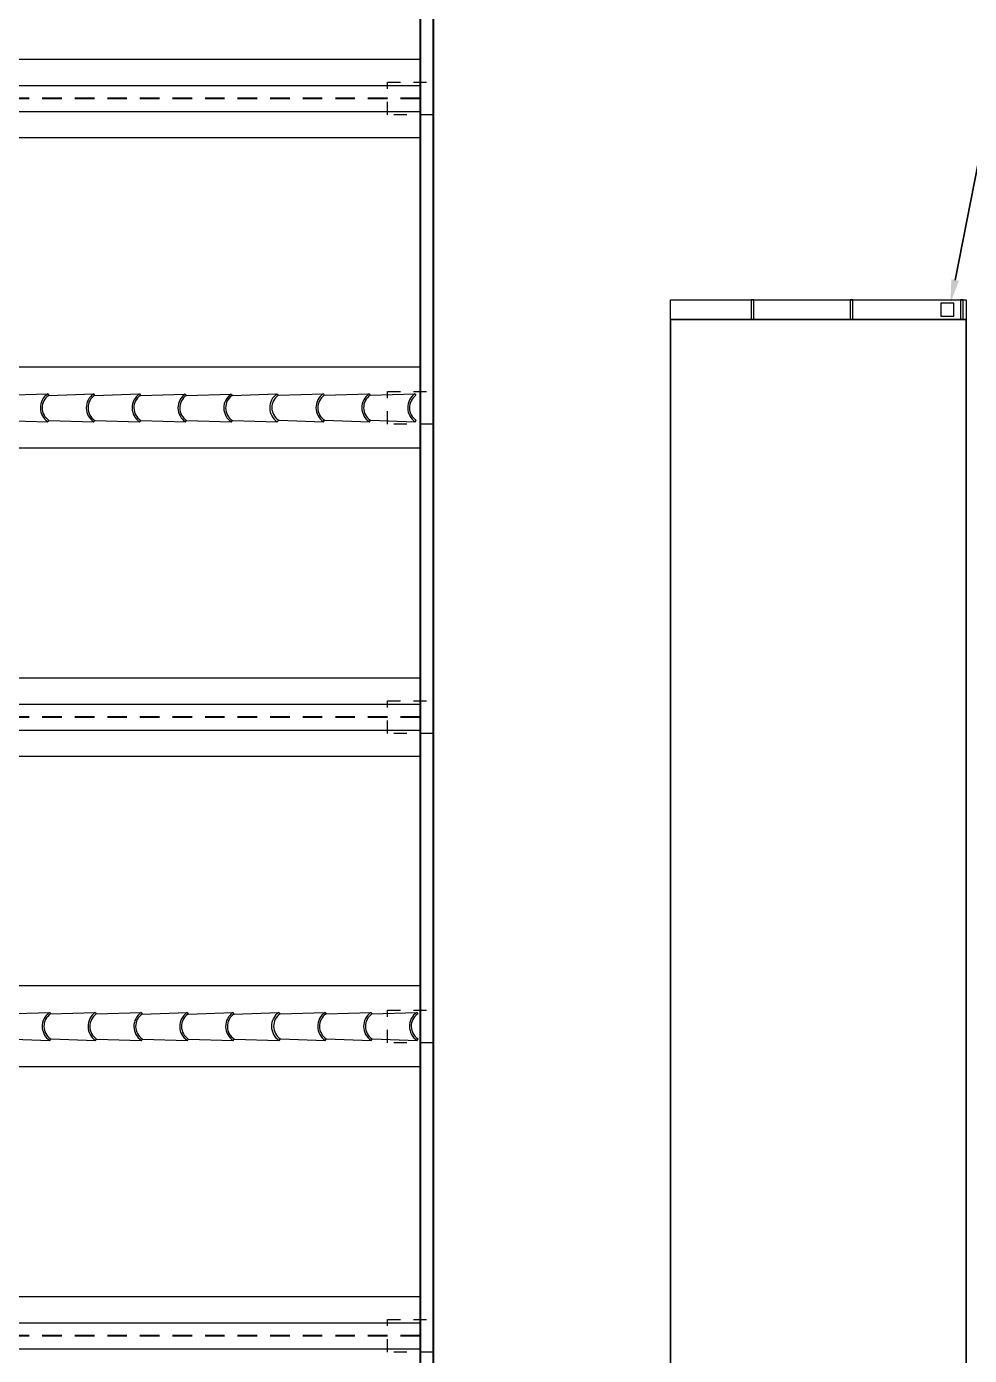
# Model space of a CAD drawing. Header units: metres. Extents: x 27 to 147, y -173 to 8.
# Drawn here: x 43.13 to 50.37, y -153.49 to -143.29 of the extents above; entities that cross this region are included whole.
import ezdxf
from ezdxf import colors
from ezdxf.entities.mleader import LeaderData, LeaderLine
from ezdxf.math import Vec2, Vec3

# ---------------------------------------------------------------- set-up
doc = ezdxf.new("R2010")
doc.units = ezdxf.units.M
doc.linetypes.add('DASHED2', pattern=[0.375, 0.25, -0.125])
doc.linetypes.add('HIDDEN2', pattern=[0.1875, 0.125, -0.0625])
for name, color, linetype, lineweight in [('canal de evacuacion', 1, 'Continuous', 20), ('Cotas varias El', 253, 'Continuous', 13), ('GRAFO 4', 7, 'Continuous', 30), ('GRAFO01', 7, 'Continuous', 0), ('I.S.-CANALETAS M', 160, 'Continuous', 15), ('letras sr', 7, 'Continuous', 5), ('linea0016', 144, 'HIDDEN2', 9), ('teja andina', 252, 'Continuous', 0), ('TEJAS ANDINA', 253, 'Continuous', 0)]:
    doc.layers.add(name, color=color, linetype=linetype, lineweight=lineweight)
doc.styles.add('Generales', font='trebuc.ttf', dxfattribs={"height": 0.1})

msp = doc.modelspace()

# ---------------------------------------------------------------- linework, layer by layer
msp.add_lwpolyline([(42.76029354750636, -158.4483885892021), (42.74861651629334, -160.4929497930476), (50.34118411002942, -160.4971186154855), (50.34095661535355, -145.5392409916286), (50.34095661535355, -145.5392409916286), (48.07267558139813, -145.540094795158), (48.07120512122555, -145.540094795158), (48.07114461986748, -158.2906411636779), (42.760025485151, -158.2906417833983), (42.76029354750636, -158.4483885892021)])
at = {"layer": 'canal de evacuacion'}
for p, q in [((35.61883562385106, -143.7424411209056), (46.14865837420689, -143.7424411209063)), ((35.61883562385106, -143.9424411209056), (46.14865837420643, -143.9424411209061)), ((35.61883508825827, -148.492441025882), (46.14865837420689, -148.492441025883)), ((35.61883508825827, -148.6924410258821), (46.14865837420643, -148.6924410258828)), ((35.61908615770767, -153.2424414769494), (46.14865837420643, -153.2424414769498)), ((35.61908615770767, -153.4424414769494), (46.14865837420643, -153.4424414769496))]:
    msp.add_line(p, q, dxfattribs=at)
at = {"layer": 'Cotas varias El'}
for p, q in [((46.14873885606835, -145.9045310547957), (35.8451917615206, -145.9045310547957)), ((46.14873885606835, -146.527993252152), (35.8451917615206, -146.527993252152)), ((46.1487504347092, -150.6545321289043), (35.84520334016133, -150.6545321289043)), ((46.1487504347092, -151.2779943262606), (35.84520334016133, -151.2779943262606))]:
    msp.add_line(p, q, dxfattribs=at)
at = {"layer": 'GRAFO 4', "linetype": 'Continuous'}
for points in [[(34.64862337500085, -138.9424414347883), (46.24873885606837, -138.9424414347883), (46.24873885606837, -158.2424415092246), (34.64862337500085, -158.2424415092246)], [(34.64862337500085, -138.9424414347883), (46.24873885606837, -138.9424414347883), (46.24873885606837, -158.2424415092246), (34.64862337500085, -158.2424415092246)], [(34.74862337500088, -139.0424414347883), (46.14873885606835, -139.0424414347883), (46.14873885606835, -158.1424415092246), (34.74862337500088, -158.1424415092246)]]:
    msp.add_lwpolyline(points, close=True, dxfattribs=at)
at = {"layer": 'GRAFO01', "color": 251, "linetype": 'DASHED2', "lineweight": 9, "ltscale": 0.2}
for points in [[(45.89864995519872, -143.9674428539115), (45.8986499551205, -143.7174429702531), (46.24864995508096, -143.7174426211971), (46.24864995515941, -143.9674425048554)], [(45.89864991680724, -146.3424429491509), (45.89864991672903, -146.0924430654926), (46.24864991668949, -146.0924427164366), (46.24864991676793, -146.342442600095)], [(45.89864580577625, -148.7174431749509), (45.89864580569804, -148.4674432912925), (46.2486458056585, -148.4674429422365), (46.24864580573694, -148.7174428258948)], [(45.89864984002418, -151.0924426522973), (45.89864983994596, -150.842442768639), (46.24864983990642, -150.842442419583), (46.24864983998486, -151.0924423032413)], [(45.89864687798399, -153.4674429822107), (45.89864687790578, -153.2174430985524), (46.24864687786624, -153.2174427494963), (46.24864687794468, -153.4674426331547)]]:
    msp.add_lwpolyline(points, close=True, dxfattribs=at)
at = {"layer": 'I.S.-CANALETAS M'}
for points in [[(48.07120512122555, -145.3892409912561), (50.34095661535355, -145.389240991256), (50.34095661535355, -145.5392409916286), (48.07120512122555, -145.5392409916287)], [(48.69095621767508, -145.3892409912561), (48.69095621767508, -145.5392409916286), (48.71095621722804, -145.5392409916286), (48.71095621722804, -145.3892409912561)], [(49.45180863278972, -145.3885352052067), (49.45180863278972, -145.5385352055793), (49.47180863234269, -145.5385352055793), (49.47180863234269, -145.3885352052067)], [(50.29909475657212, -145.3875129967247), (50.29909475657212, -145.5375129970972), (50.31909475612508, -145.5375129970972), (50.31909475612508, -145.3875129967247)], [(50.24620220554596, -145.5125129985873), (50.24620220554596, -145.4125129989599), (50.14620220591848, -145.4125129989599), (50.14620220591848, -145.5125129985873)]]:
    msp.add_lwpolyline(points, close=True, dxfattribs=at)
at = {"layer": 'linea0016', "linetype": 'HIDDEN2', "lineweight": 30, "ltscale": 1.2}
for p, q in [((46.14873885606835, -143.8424409510454), (35.59104897483257, -143.8424409510454)), ((46.14873885606835, -148.5924420251541), (35.59104897483257, -148.5924420251541)), ((46.14873885606835, -153.3424430992628), (35.59104897483257, -153.3424430992628))]:
    msp.add_line(p, q, dxfattribs=at)
at = {"layer": 'teja andina', "lineweight": 15}
for p, q in [((42.94607879323314, -146.1212512303501), (43.29045930993607, -146.1103464788011)), ((43.29045930993607, -146.1103464788011), (43.29814404668821, -146.1214993799223)), ((43.29814404668764, -146.1214993799226), (43.64252456339057, -146.1105946283735)), ((43.64252456339057, -146.1105946283735), (43.65020930014236, -146.1217475294955)), ((43.65020930014236, -146.1217475294949), (43.99458981684495, -146.1108427779461)), ((43.99458981684495, -146.1108427779461), (44.00227455359698, -146.1219956790679)), ((44.00227455359675, -146.1219956790679), (44.34665507029933, -146.1110909275186)), ((44.34665507029933, -146.1110909275186), (44.35433980705136, -146.1222438286404)), ((44.35433980705091, -146.1222438286401), (44.69872032375372, -146.1113390770911)), ((44.69872032375372, -146.1113390770911), (44.70640506050574, -146.1224919782125)), ((44.70640506050597, -146.1224919782123), (45.05077538960302, -146.1107026177254)), ((45.05077538960302, -146.1107026177254), (45.06150170344733, -146.120506781633)), ((45.06150170344733, -146.120506781633), (45.40588222015003, -146.1096020300836)), ((45.40588222015003, -146.1096020300836), (45.41356695690195, -146.1207549312049)), ((45.41356695690172, -146.1207549312055), (45.75794747360464, -146.1098501796566)), ((45.75794747360464, -146.1098501796566), (45.76563221035633, -146.121003080778)), ((45.76563221035633, -146.1210030807775), (46.11001272705914, -146.110098329229)), ((46.11001272705914, -146.110098329229), (46.11769746381071, -146.1212512303505)), ((42.94829219605151, -146.3134451858821), (43.2929316017736, -146.3250202577124)), ((43.2929316017736, -146.3250202577124), (43.30035744950624, -146.3136933354544)), ((43.3003574495059, -146.3136933354546), (43.64499685522799, -146.3252684072845)), ((43.64499685522799, -146.3252684072845), (43.65242270296062, -146.3139414850269)), ((43.65242270296062, -146.3139414850269), (43.9970621086826, -146.3255165568569)), ((43.9970621086826, -146.3255165568569), (44.00448795641512, -146.3141896345995)), ((44.00448795641512, -146.3141896345995), (44.34912736213698, -146.3257647064294)), ((44.34912736213698, -146.3257647064294), (44.3565532098695, -146.314437784172)), ((44.35655320986928, -146.3144377841716), (44.70119261559137, -146.326012856002)), ((44.70119261559137, -146.326012856002), (44.70861846332366, -146.3146859337442)), ((44.70861846332366, -146.3146859337442), (45.05323836484297, -146.3245674188571)), ((45.05323836484297, -146.3245674188571), (45.06397524303782, -146.3127094741283)), ((45.0637151062657, -146.312700737165), (45.40835451198757, -146.324275808995)), ((45.40835451198757, -146.324275808995), (45.41578035972032, -146.312948886737)), ((45.41578035972009, -146.3129488867376), (45.76041976544195, -146.324523958567)), ((45.76041976544195, -146.324523958567), (45.7678456131747, -146.3131970363095)), ((45.7678456131747, -146.3131970363095), (46.11248501889634, -146.3247721081395)), ((46.11248501889634, -146.3247721081395), (46.11991086662908, -146.313445185882)), ((42.95963356409936, -150.8710963342058), (43.30401408080218, -150.8601915826569)), ((43.30401408080218, -150.8601915826569), (43.31169881755443, -150.8713444837781)), ((43.31169881755375, -150.8713444837784), (43.65607933425679, -150.8604397322293)), ((43.65607933425679, -150.8604397322293), (43.66376407100859, -150.8715926333512)), ((43.66376407100859, -150.8715926333507), (44.00814458771117, -150.8606878818018)), ((44.00814458771117, -150.8606878818018), (44.01582932446308, -150.8718407829236)), ((44.01582932446297, -150.8718407829238), (44.36020984116556, -150.8609360313744)), ((44.36020984116556, -150.8609360313744), (44.36789457791758, -150.8720889324962)), ((44.36789457791713, -150.8720889324958), (44.71227509461994, -150.8611841809469)), ((44.71227509461994, -150.8611841809469), (44.71995983137197, -150.8723370820682)), ((44.71995983137208, -150.8723370820681), (45.06433016046924, -150.8605477215812)), ((45.06433016046924, -150.8605477215812), (45.07505647431356, -150.8703518854888)), ((45.07505647431356, -150.8703518854888), (45.41943699101625, -150.8594471339394)), ((45.41943699101625, -150.8594471339394), (45.42712172776817, -150.8706000350608)), ((45.42712172776794, -150.8706000350613), (45.77150224447075, -150.8596952835123)), ((45.77150224447075, -150.8596952835123), (45.77918698122255, -150.8708481846338)), ((45.77918698122255, -150.8708481846332), (46.12356749792536, -150.8599434330848)), ((46.12356749792536, -150.8599434330848), (46.13125223467694, -150.8710963342063)), ((42.96184696691773, -151.0632902897378), (43.30648637263982, -151.0748653615682)), ((43.30648637263982, -151.0748653615682), (43.31391222037246, -151.0635384393102)), ((43.31391222037212, -151.0635384393104), (43.65855162609421, -151.0751135111402)), ((43.65855162609421, -151.0751135111402), (43.66597747382684, -151.0637865888827)), ((43.66597747382684, -151.0637865888827), (44.01061687954882, -151.0753616607127)), ((44.01061687954882, -151.0753616607127), (44.01804272728123, -151.0640347384552)), ((44.01804272728123, -151.0640347384552), (44.3626821330032, -151.0756098102852)), ((44.3626821330032, -151.0756098102852), (44.37010798073561, -151.0642828880278)), ((44.3701079807355, -151.0642828880274), (44.71474738645759, -151.0758579598577)), ((44.71474738645759, -151.0758579598577), (44.72217323418988, -151.0645310375999)), ((44.72217323418988, -151.0645310375999), (45.06679313570919, -151.0744125227129)), ((45.06679313570919, -151.0744125227129), (45.07753001390392, -151.062554577984)), ((45.07726987713193, -151.0625458410208), (45.42190928285379, -151.0741209128507)), ((45.42190928285379, -151.0741209128507), (45.42933513058654, -151.0627939905928)), ((45.42933513058631, -151.0627939905933), (45.77397453630817, -151.0743690624228)), ((45.77397453630817, -151.0743690624228), (45.78140038404092, -151.0630421401653)), ((45.78140038404092, -151.0630421401653), (46.12603978976256, -151.0746172119953)), ((46.12603978976256, -151.0746172119953), (46.13346563749531, -151.0632902897378))]:
    msp.add_line(p, q, dxfattribs=at)
for centre, radius, start, end in [((43.36384562844557, -146.2168524503693), 0.1293409205322173, 124.5681929392987, 236.7514430851881), ((43.71591088189996, -146.2171005999419), 0.1293409205322173, 124.5681929392987, 236.7514430851881), ((44.0679761353548, -146.2173487495143), 0.1293409205322173, 124.5681929392987, 236.7514430851881), ((44.42004138880918, -146.2175968990867), 0.1293409205322173, 124.5681929392987, 236.7514430851881), ((44.77210664226334, -146.2178450486589), 0.1293409205322173, 124.5681929392987, 236.7514430851881), ((45.12350599475974, -146.2168115982838), 0.1286423595926425, 124.4280288424794, 236.8916071830308), ((45.47926853865954, -146.2161080016524), 0.1293409205322173, 124.5681929392987, 236.7514430851881), ((45.83133379211415, -146.2163561512248), 0.1293409205322173, 124.5681929392987, 236.7514430851881), ((46.18339904556854, -146.2166043007969), 0.1293409205322173, 124.5681929392987, 236.7514430851881), ((43.36384562844557, -146.2168524503693), 0.1157968302204076, 124.5681929392987, 236.7514430851881), ((43.71591088189996, -146.2171005999419), 0.1157968302204076, 124.5681929392987, 236.7514430851881), ((44.0679761353548, -146.2173487495143), 0.1157968302204076, 124.5681929392987, 236.7514430851881), ((44.42004138880918, -146.2175968990867), 0.1157968302204076, 124.5681929392987, 236.7514430851881), ((44.77210664226334, -146.2178450486589), 0.1157968302204076, 124.5681929392987, 236.7514430851881), ((45.1272032852039, -146.2158598520791), 0.1157968302204076, 124.5681929392987, 236.7514430851881), ((45.47926853865954, -146.2161080016524), 0.1157968302204076, 124.5681929392987, 236.7514430851881), ((45.83133379211415, -146.2163561512248), 0.1157968302204076, 124.5681929392987, 236.7514430851881), ((46.18339904556854, -146.2166043007969), 0.1157968302204076, 124.5681929392987, 236.7514430851881), ((43.3774003993118, -150.9666975542251), 0.1293409205322173, 124.5681929392987, 236.7514430851881), ((43.3774003993118, -150.9666975542251), 0.1157968302204076, 124.5681929392987, 236.7514430851881), ((43.72946565276618, -150.9669457037976), 0.1293409205322173, 124.5681929392987, 236.7514430851881), ((43.72946565276618, -150.9669457037976), 0.1157968302204076, 124.5681929392987, 236.7514430851881), ((44.08153090622102, -150.96719385337), 0.1293409205322173, 124.5681929392987, 236.7514430851881), ((44.08153090622102, -150.96719385337), 0.1157968302204076, 124.5681929392987, 236.7514430851881), ((44.4335961596754, -150.9674420029426), 0.1293409205322173, 124.5681929392987, 236.7514430851881), ((44.4335961596754, -150.9674420029426), 0.1157968302204076, 124.5681929392987, 236.7514430851881), ((44.78566141312956, -150.9676901525146), 0.1293409205322173, 124.5681929392987, 236.7514430851881), ((44.78566141312956, -150.9676901525146), 0.1157968302204076, 124.5681929392987, 236.7514430851881), ((45.13706076562596, -150.9666567021396), 0.1286423595926425, 124.4280288424794, 236.8916071830308), ((45.14075805607001, -150.9657049559348), 0.1157968302204076, 124.5681929392987, 236.7514430851881), ((45.49282330952576, -150.9659531055082), 0.1293409205322173, 124.5681929392987, 236.7514430851881), ((45.49282330952576, -150.9659531055082), 0.1157968302204076, 124.5681929392987, 236.7514430851881), ((45.84488856298037, -150.9662012550806), 0.1293409205322173, 124.5681929392987, 236.7514430851881), ((45.84488856298037, -150.9662012550806), 0.1157968302204076, 124.5681929392987, 236.7514430851881), ((46.19695381643476, -150.9664494046526), 0.1293409205322173, 124.5681929392987, 236.7514430851881), ((46.19695381643476, -150.9664494046526), 0.1157968302204076, 124.5681929392987, 236.7514430851881)]:
    msp.add_arc(centre, radius, start, end, dxfattribs=at)
at = {"layer": 'TEJAS ANDINA'}
for points in [[(35.84862337509253, -139.3424414347883), (46.14873885606835, -139.3424414347883), (46.14873885606835, -143.5424409510455), (35.84862337509253, -143.5424409510455)], [(35.8486233750009, -144.1424409510454), (46.14873885606835, -144.1424409510454), (46.14873885606835, -148.2924420251542), (35.8486233750009, -148.2924420251542)], [(35.84863495364164, -148.8924420251541), (46.14873885606835, -148.8924420251541), (46.14873885606835, -153.0424430992629), (35.84863495364164, -153.0424430992629)]]:
    msp.add_lwpolyline(points, close=True, dxfattribs=at)

# ---------------------------------------------------------------- leaders
at = {"layer": 'letras sr'}
ml = msp.add_multileader_mtext('Standard', dxfattribs=at)
ml.set_content('{\\fTrebuchet MS|b1|i0|c0|p34;Baja montante de agua pluvial d= 3"}', color=256, style='Generales')
ml.set_leader_properties()
ml.build(insert=Vec2(0, 0))
ml.multileader.update_dxf_attribs({"text_right_attachment_type": 6, "dogleg_length": 0.1826173701318089, "arrow_head_size": 0.18})
ctx = ml.context
ctx.base_point, ctx.char_height, ctx.arrow_head_size, ctx.landing_gap_size, ctx.plane_origin = Vec3(50.64715031206474, -144.1834561062764), 0.13, 0.18, 0.09, Vec3(52.20269081926705, -145.2026017581249)
ctx.right_attachment = 6
notes = []
notes.append((ctx, [(1, (1, 1, 0), (50.46453294193293, -144.1834561062764), (1, 0), 0.1826173701318089, [(0, [(50.22133248409034, -145.4125129989599)], 0, [])])]))
ctx.mtext.insert, ctx.mtext.width, ctx.mtext.defined_height, ctx.mtext.flow_direction = Vec3(50.73715031206473, -144.1000722678925), 2.439841704188211, 1.206956283313307, 5
for ctx, leaders in notes:
    for number, flags, end, landing, length, lines in leaders:
        leader = LeaderData()
        leader.index, (leader.has_last_leader_line, leader.has_dogleg_vector, leader.attachment_direction) = number, flags
        leader.last_leader_point, leader.dogleg_vector, leader.dogleg_length = Vec3(end), Vec3(landing), length
        for number, points, colour, breaks in lines:
            line = LeaderLine()
            line.index, line.vertices, line.color, line.breaks = number, Vec3.list(points), colors.encode_raw_color(colour), breaks
            leader.lines.append(line)
        ctx.leaders.append(leader)

doc.saveas('drawing.dxf')
